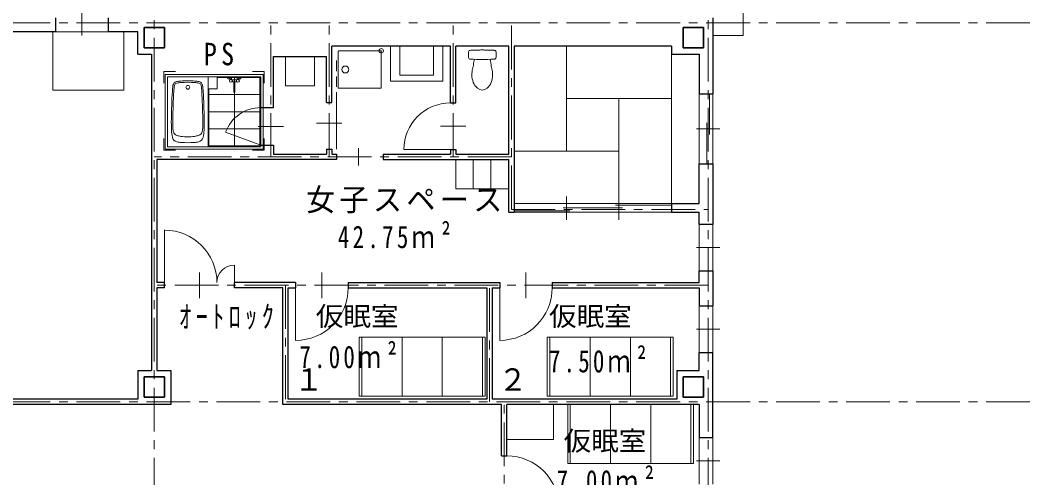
# Model space of a CAD drawing. Units: millimetres at full size; details may follow other scales. Extents: x -57346 to 60518, y -42813 to 41849.
# Drawn here: x 38676 to 56124, y -1742 to 6097 of the extents above; entities that cross this region are included whole.
import ezdxf
from ezdxf.enums import TextEntityAlignment as Align

# ---------------------------------------------------------------- set-up
doc = ezdxf.new("R2010")
doc.units = ezdxf.units.MM
doc.header["$LTSCALE"] = 150
doc.header["$PDMODE"] = 32
doc.header["$PDSIZE"] = 75
doc.linetypes.add('CHAIN1', pattern=[8, 5, -1, 1, -1])
doc.linetypes.add('DASHED1', pattern=[1.8, 1.2, -0.6])
for name, color, linetype, lineweight in [('1-1_極細線', 4, 'Continuous', 9), ('1-2_細線', 7, 'Continuous', 18), ('1-3_中線', 3, 'Continuous', 25), ('1-4_太線', 2, 'Continuous', 35), ('1-8_ﾊｯﾁﾝｸﾞ', 4, 'Continuous', 9), ('1-A_中芯線', 4, 'CHAIN1', 9), ('1-D_文字', 4, 'Continuous', 9), ('8-8', 4, 'Continuous', 9)]:
    doc.layers.add(name, color=color, linetype=linetype, lineweight=lineweight)
doc.styles.add('ＭＳ ゴシック', font='')
doc.styles.get('ＭＳ ゴシック').set_extended_font_data('MS Gothic')

# ---------------------------------------------------------------- blocks, each defined once
blk = doc.blocks.new('bed')
at = {"layer": '1-1_極細線'}
for p, q in [((-505, 1080), (-505, -1080)), ((505, 1080), (-505, 1080)), ((505, -1080), (505, 1080)), ((505, 1035), (-505, 1035)), ((505, 345), (-505, 345)), ((505, -345), (-505, -345)), ((-505, -1035), (505, -1035)), ((-505, -1080), (505, -1080))]:
    blk.add_line(p, q, dxfattribs=at)
blk = doc.blocks.new('UB1612')
at = {"layer": '8-8'}
for p, q in [((-693.3, 550.2), (986.7, 550.2)), ((-693.3, -729.8), (-693.3, 550.2)), ((986.7, 550.2), (986.7, -729.8)), ((46.7, 510.2), (46.7, -689.8)), ((385.2, 510.2), (385.2, 475.7)), ((385.2, 475.7), (425.2, 475.7)), ((425.2, 462.9), (425.2, 475.7)), ((446.2, 490.7), (446.2, 462.9)), ((536, 455.7), (455.3, 455.7)), ((536, 424.7), (455.3, 424.7)), ((487.7, 424.7), (487.7, 247.5)), ((495.7, 495.2), (495.7, -674.8)), ((566.2, 475.7), (566.2, 462.9)), ((566.2, 475.7), (606.2, 475.7)), ((606.2, 475.7), (606.2, 510.2)), ((59.7, 203.7), (931.7, 203.7)), ((931.7, -89.8), (59.7, -89.8)), ((986.7, -17.8), (946.7, -17.8)), ((59.7, -383.3), (931.7, -383.3)), ((946.7, -661.8), (345.3, -440.9)), ((946.7, -661.8), (986.7, -661.8)), ((986.7, -729.8), (-693.3, -729.8))]:
    blk.add_line(p, q, dxfattribs=at)
at = {"layer": '8-8', "linetype": 'CHAIN1'}
for p, q in [((1006.7, 600.2), (806.7, 600.2)), ((1006.7, 400.2), (1006.7, 600.2)), ((-713.3, -549.8), (-713.3, -749.8)), ((1006.7, -749.8), (1006.7, -549.8)), ((-713.3, -749.8), (-513.3, -749.8)), ((806.7, -749.8), (1006.7, -749.8))]:
    blk.add_line(p, q, dxfattribs=at)
blk.add_lwpolyline([(-513.3, 600.2), (-713.3, 600.2), (-713.3, 400.2)], dxfattribs=at)
at = {"layer": '8-8'}
for points in [[(-653.3, 510.2), (-653.3, -689.8), (946.7, -689.8), (946.7, 510.2)], [(931.7, 495.2), (931.7, -674.8), (59.7, -674.8), (59.7, 303.7), (202.2, 303.7), (202.2, 495.2)]]:
    blk.add_lwpolyline(points, close=True, dxfattribs=at)
for points in [[(406.2, 510.2), (406.2, 490.7), (446.2, 490.7)], [(503.7, 424.7), (503.7, 247.5), (487.7, 247.5)], [(545.2, 462.9), (545.2, 490.7), (585.2, 490.7), (585.2, 510.2)]]:
    blk.add_lwpolyline(points, dxfattribs=at)
for centre, radius in [((-303.3, 330.2), 32.5), ((435.7, 440.2), 25), ((555.7, 440.2), 25)]:
    blk.add_circle(centre, radius, dxfattribs=at)
for centre, radius, start, end in [((630, 191.5), 1200, 171.73219, 176.77816), ((-483.3, 353.2), 75, 101.91843, 171.73219), ((629.9, 190.9), 1175, 171.70415, 176.7876), ((-483.3, 353.2), 50, 101.91843, 171.70416), ((-395.6, -62.6), 500, 93.52513, 101.91843), ((-395.6, -62.6), 475, 93.52513, 101.91843), ((-303.3, -1559.8), 2000, 86.47487, 93.52513), ((-303.3, -1559.8), 1975, 86.47487, 93.52513), ((-211.1, -62.6), 475, 78.08157, 86.47487), ((-211.1, -62.6), 500, 78.08157, 86.47487), ((-123.3, 353.2), 50, 8.29585, 78.08157), ((-123.3, 353.2), 75, 8.26781, 78.08157), ((-1236.6, 190.9), 1175, 3.2124, 8.29585), ((-1236.6, 191.5), 1200, 3.22184, 8.26781), ((11412.9, -415.5), 12000, 176.77816, 179.0402), ((11412.9, -414.3), 11975, 176.7876, 179.04805), ((-12019.6, -414.3), 11975, 0.95195, 3.2124), ((-12019.6, -415.5), 12000, 0.9598, 3.22184), ((948.1, -658.8), 641, 90.12803, 160.12763), ((2414.2, -264.8), 3000, 179.0402, 182.72664), ((2414.2, -264.8), 2975, 179.04805, 181.68216), ((-3020.8, -264.8), 2975, 358.31784, 0.95195), ((-3020.8, -264.8), 3000, 357.27336, 0.9598), ((216.7, -369.4), 800, 182.72664, 191.48217), ((-59.8, -337.4), 500, 181.68216, 190.16332), ((-463.3, -409.8), 90, 190.16332, 253.56126), ((-347.3, -16.5), 500, 253.56126, 261.5712), ((-303.3, 280.2), 800, 261.5712, 278.4288), ((-259.4, -16.5), 500, 278.4288, 286.43874), ((-143.3, -409.8), 90, 286.43874, 349.83668), ((-546.9, -337.4), 500, 349.83668, 358.31784), ((-823.3, -369.4), 800, 348.51783, 357.27336), ((-469.3, -508.8), 100, 191.48217, 258.02793), ((-386.4, -117.5), 500, 258.02793, 266.82702), ((-303.3, 1380.2), 2000, 266.82702, 273.17298), ((-220.3, -117.5), 500, 273.17298, 281.97207), ((-137.3, -508.8), 100, 281.97207, 348.51783)]:
    blk.add_arc(centre, radius, start, end, dxfattribs=at)
blk = doc.blocks.new('tana')
at = {"layer": '1-8_ﾊｯﾁﾝｸﾞ'}
blk.add_lwpolyline([(-400, -300), (400, -300), (400, 300), (-400, 300)], close=True, dxfattribs=at)

msp = doc.modelspace()

# ---------------------------------------------------------------- linework, layer by layer
at = {"layer": '1-1_極細線'}
for p, q in [((39732.1, 6275), (39732.1, 5837.4)), ((43223.4, 5476.2), (43223.4, 4976.2)), ((43723.4, 5476.2), (43223.4, 5476.2)), ((43723.4, 4976.2), (43723.4, 5476.2)), ((43223.4, 4976.2), (43723.4, 4976.2)), ((42754.6, 4279.9), (43192.1, 4279.9)), ((43754.6, 4336.5), (44192.1, 4336.5)), ((46317.1, 4281.2), (45879.6, 4281.2)), ((44473.4, 3606.2), (44473.4, 3906.2)), ((45253.4, 3881.2), (46053.4, 3881.2)), ((46143.4, 3211.2), (46143.4, 3711.2)), ((46443.4, 3211.2), (46443.4, 3711.2)), ((46743.4, 3211.2), (46743.4, 3711.2)), ((46143.4, 3211.2), (47043.4, 3211.2)), ((41148.4, 2503.3), (41148.4, 1601.2)), ((41748.4, 1775), (41748.4, 1337.4)), ((42348.4, 1901.2), (42348.4, 1601.2)), ((43848.4, 1775), (43848.4, 1337.4)), ((47348.4, 1775), (47348.4, 1337.4)), ((43398.4, 609.1), (43398.4, 1511.2)), ((46898.4, 609.1), (46898.4, 1511.2))]:
    msp.add_line(p, q, dxfattribs=at)
for centre, radius, start, end in [((46053.4, 3881.2), 800, 90, 180), ((41148.4, 1601.2), 900, 0, 90), ((42348.4, 1601.2), 300, 90, 180), ((43398.4, 1511.2), 900, 270, 0), ((46898.4, 1511.2), 900, 270, 0), ((47018.4, -2268.8), 900, 0, 90)]:
    msp.add_arc(centre, radius, start, end, dxfattribs=at)
at = {"layer": '1-2_細線'}
for p, q in [((40453.4, 5898.7), (40182.1, 5898.7)), ((40453.4, 5898.7), (40453.4, 5298.7)), ((49843.4, 5518.7), (49843.4, 2956.2))]:
    msp.add_line(p, q, dxfattribs=at)
msp.add_lwpolyline([(50554.4, 5837.2), (51073.4, 5837.2), (51073.4, 23056.2)], dxfattribs=at)
msp.add_lwpolyline([(39232.1, 4898.7), (39232.1, 5898.7), (40453.4, 5898.7), (40453.4, 4898.7)], close=True, dxfattribs=at)
at = {"layer": '1-3_中線'}
for p, q in [((39282.1, 6137.2), (39282.1, 5898.7)), ((40182.1, 6137.2), (40182.1, 5898.7)), ((50554.4, 6137.2), (50554.4, 4837.4)), ((39282.1, 5898.7), (37856.4, 5898.7)), ((40690.9, 5898.7), (40182.1, 5898.7)), ((40690.9, 5518.7), (40690.9, 5898.7)), ((44018.4, 4686.5), (44018.4, 5656.2)), ((46053.4, 5656.2), (44018.4, 5656.2)), ((46053.4, 4681.2), (46053.4, 5656.2)), ((46143.4, 4681.2), (46143.4, 5656.2)), ((47053.4, 5656.2), (46143.4, 5656.2)), ((47143.4, 5656.2), (47143.4, 2806.2)), ((49843.4, 5656.2), (47143.4, 5656.2)), ((40690.9, 5518.7), (40928.4, 5518.7)), ((40928.4, 5518.7), (40928.4, 93.7)), ((43928.4, 4686.5), (43928.4, 5476.2)), ((50315.9, 5518.7), (50315.9, 4837.4)), ((50315.9, 4837.4), (50554.4, 4837.4)), ((42798.1, 4601.9), (43018.4, 4601.9)), ((43928.4, 4686.5), (44018.4, 4686.5)), ((46053.4, 4681.2), (46143.4, 4681.2)), ((42798.1, 3957.9), (43018.4, 3957.9)), ((43928.4, 3886.5), (43928.4, 3801.2)), ((43928.4, 3886.5), (44018.4, 3886.5)), ((44018.4, 3886.5), (44018.4, 3801.2)), ((46053.4, 3881.2), (46053.4, 3801.2)), ((46053.4, 3881.2), (46143.4, 3881.2)), ((46143.4, 3881.2), (46143.4, 3801.2)), ((44098.4, 3711.2), (41018.4, 3711.2)), ((41018.4, 3711.2), (41018.4, 1601.2)), ((44898.4, 3801.2), (44898.4, 3711.2)), ((44898.4, 3801.2), (46053.4, 3801.2)), ((44898.4, 3711.2), (47053.4, 3711.2)), ((47053.4, 2806.2), (47053.4, 3711.2)), ((50315.9, 2956.2), (50315.9, 3637.4)), ((50315.9, 3637.4), (50554.4, 3637.4)), ((50554.4, 3637.4), (50554.4, 2603.7)), ((47053.4, 2806.2), (47143.4, 2806.2)), ((49843.4, 2956.2), (50315.9, 2956.2)), ((50315.9, 2603.7), (50315.9, 2806.2)), ((50315.9, 2603.7), (50554.4, 2603.7)), ((50315.9, 1803.7), (50554.4, 1803.7)), ((50315.9, 1601.2), (50315.9, 1803.7)), ((50554.4, 1803.7), (50554.4, 1202.4)), ((43398.4, 1601.2), (42348.4, 1601.2)), ((42348.4, 1511.2), (42348.4, 1601.2)), ((43398.4, 1601.2), (43398.4, 1511.2)), ((44298.4, 1601.2), (46898.4, 1601.2)), ((44298.4, 1601.2), (44298.4, 1511.2)), ((46898.4, 1601.2), (46898.4, 1511.2)), ((47798.4, 1601.2), (47798.4, 1511.2)), ((47798.4, 1601.2), (50315.9, 1601.2)), ((43178.4, 1511.2), (42348.4, 1511.2)), ((43178.4, -488.8), (43178.4, 1511.2)), ((43268.4, -398.8), (43268.4, 1511.2)), ((43268.4, 1511.2), (43398.4, 1511.2)), ((44298.4, 1511.2), (46678.4, 1511.2)), ((46768.4, 1511.2), (46898.4, 1511.2)), ((46768.4, 1511.2), (46768.4, -398.8)), ((47798.4, 1511.2), (50315.9, 1511.2)), ((50315.9, 93.7), (50315.9, 402.4)), ((50315.9, 402.4), (50554.4, 402.4)), ((50554.4, -1056.3), (50554.4, 402.4)), ((40690.9, 93.7), (40928.4, 93.7)), ((41018.4, 93.7), (41255.9, 93.7)), ((49935.9, 93.7), (50315.9, 93.7)), ((49935.9, 93.7), (49935.9, -398.8)), ((46928.4, -488.8), (43178.4, -488.8)), ((49935.9, -398.8), (46768.4, -398.8)), ((46928.4, -1368.8), (46928.4, -488.8)), ((50315.9, -488.8), (47018.4, -488.8)), ((47018.4, -1368.8), (47018.4, -488.8)), ((46928.4, -1368.8), (47018.4, -1368.8))]:
    msp.add_line(p, q, dxfattribs=at)
at = {"layer": '1-3_中線', "color": 4, "linetype": 'DASHED1', "lineweight": 9}
msp.add_line((44098.4, 4686.5), (44098.4, 5486.5), dxfattribs=at)
at = {"layer": '1-3_中線', "color": 4, "lineweight": 9}
msp.add_line((44098.4, 3886.5), (44098.4, 4686.5), dxfattribs=at)
at = {"layer": '1-3_中線'}
for points in [[(46143.4, 3801.2), (47053.4, 3801.2), (47053.4, 5656.2)], [(49843.4, 5656.2), (49843.4, 5518.7), (50315.9, 5518.7)], [(43018.4, 4601.9), (43018.4, 5476.2), (43928.4, 5476.2)], [(43018.4, 3957.9), (43018.4, 3801.2), (43928.4, 3801.2)], [(44018.4, 3801.2), (44098.4, 3801.2), (44098.4, 3711.2)], [(49843.4, 2956.2), (49843.4, 2806.2), (50315.9, 2806.2)], [(41148.4, 1511.2), (41148.4, 1601.2), (41018.4, 1601.2)], [(41148.4, 1511.2), (41018.4, 1511.2), (41018.4, 93.7)], [(46678.4, 1511.2), (46678.4, -398.8), (43268.4, -398.8)], [(50315.9, 1511.2), (50315.9, 1202.4), (50554.4, 1202.4)], [(40690.9, 93.7), (40690.9, -398.8), (37704.6, -398.8)], [(41255.9, 93.7), (41255.9, -488.8), (37704.6, -488.8)], [(50315.9, -488.8), (50315.9, -1056.3), (50554.4, -1056.3)]]:
    msp.add_lwpolyline(points, dxfattribs=at)
at = {"layer": '1-4_太線'}
for p, q in [((40798.4, 5626.2), (40798.4, 5976.2)), ((41148.4, 5976.2), (40798.4, 5976.2)), ((41148.4, 5626.2), (41148.4, 5976.2)), ((50043.4, 5626.2), (50043.4, 5976.2)), ((50393.4, 5976.2), (50043.4, 5976.2)), ((50393.4, 5976.2), (50393.4, 5626.2)), ((40798.4, 5626.2), (41148.4, 5626.2)), ((50043.4, 5626.2), (50393.4, 5626.2)), ((40798.4, -13.8), (41148.4, -13.8)), ((40798.4, -13.8), (40798.4, -363.8)), ((41148.4, -13.8), (41148.4, -363.8)), ((50043.4, -363.8), (50043.4, -13.8)), ((40798.4, -363.8), (41148.4, -363.8)), ((50043.4, -363.8), (50393.4, -363.8))]:
    msp.add_line(p, q, dxfattribs=at)
msp.add_lwpolyline([(50043.4, -13.8), (50393.4, -13.8), (50393.4, -363.8)], dxfattribs=at)
at = {"layer": '1-8_ﾊｯﾁﾝｸﾞ', "color": 7, "lineweight": 18}
for p, q in [((45023.4, 5056.2), (45023.4, 5656.2)), ((45185.9, 5156.2), (45185.9, 5656.2)), ((45760.9, 5656.2), (45760.9, 5156.2)), ((45923.4, 5656.2), (45923.4, 5056.2)), ((46402, 5583.3), (46393.7, 5582.7)), ((46803.1, 5582.7), (46794.8, 5583.3)), ((44127.3, 4944.1), (44127.3, 5564.1)), ((44857.3, 5574.1), (44137.3, 5574.1)), ((44867.3, 4944.1), (44867.3, 5564.1)), ((46393.7, 5431.6), (46402, 5431)), ((46459.6, 5407.6), (46460, 5408.9)), ((46460, 5408.9), (46460.3, 5410.2)), ((46460.3, 5410.2), (46460.7, 5411.6)), ((46460.7, 5411.6), (46461, 5413)), ((46461, 5413), (46461.4, 5414.4)), ((46461.4, 5414.4), (46461.7, 5415.8)), ((46461.7, 5415.8), (46462, 5417.1)), ((46462, 5417.1), (46463.6, 5424.2)), ((46463.6, 5424.2), (46464.4, 5428.4)), ((46733.2, 5424.2), (46732.4, 5428.4)), ((46734.7, 5417.1), (46733.2, 5424.2)), ((46735.1, 5415.8), (46734.7, 5417.1)), ((46735.4, 5414.4), (46735.1, 5415.8)), ((46735.8, 5413), (46735.4, 5414.4)), ((46736.1, 5411.6), (46735.8, 5413)), ((46736.5, 5410.2), (46736.1, 5411.6)), ((46736.8, 5408.9), (46736.5, 5410.2)), ((46737.2, 5407.6), (46736.8, 5408.9)), ((46794.8, 5431), (46803.1, 5431.6)), ((46835.6, 5518.7), (46835.1, 5555.1)), ((46446.5, 5317.2), (46446.7, 5327.6)), ((46446.5, 5315.3), (46446.5, 5317.2)), ((46446.7, 5327.6), (46447.1, 5337.3)), ((46447.1, 5337.3), (46447.9, 5347.8)), ((46447.9, 5347.8), (46449.3, 5359.3)), ((46449.3, 5359.3), (46451, 5370.7)), ((46451, 5370.7), (46453, 5381)), ((46453, 5381), (46455.2, 5390.5)), ((46455.2, 5390.5), (46458.2, 5402.4)), ((46458.2, 5402.4), (46458.5, 5403.2)), ((46458.5, 5403.2), (46458.7, 5404.2)), ((46458.7, 5404.2), (46459, 5405.2)), ((46459, 5405.2), (46459.3, 5406.4)), ((46459.3, 5406.4), (46459.6, 5407.6)), ((46737.5, 5406.4), (46737.2, 5407.6)), ((46737.8, 5405.2), (46737.5, 5406.4)), ((46738.1, 5404.2), (46737.8, 5405.2)), ((46738.3, 5403.2), (46738.1, 5404.2)), ((46738.5, 5402.4), (46738.3, 5403.2)), ((46741.6, 5390.5), (46738.5, 5402.4)), ((46743.8, 5381), (46741.6, 5390.5)), ((46745.8, 5370.7), (46743.8, 5381)), ((46747.5, 5359.3), (46745.8, 5370.7)), ((46748.9, 5347.8), (46747.5, 5359.3)), ((46749.7, 5337.3), (46748.9, 5347.8)), ((46750.1, 5327.6), (46749.7, 5337.3)), ((46750.2, 5317.2), (46750.1, 5327.6)), ((46750.3, 5315.3), (46750.2, 5317.2)), ((46750.4, 5316.7), (46750.2, 5317.2)), ((45760.9, 5156.2), (45185.9, 5156.2)), ((44857.3, 4934.1), (44137.3, 4934.1)), ((45023.4, 5056.2), (45923.4, 5056.2))]:
    msp.add_line(p, q, dxfattribs=at)
at = {"layer": '1-8_ﾊｯﾁﾝｸﾞ'}
for p, q in [((48043.4, 5656.2), (48043.4, 3856.2)), ((48043.4, 4756.2), (49843.4, 4756.2)), ((48943.4, 4756.2), (48943.4, 2956.2)), ((48943.4, 3856.2), (47143.4, 3856.2)), ((49843.4, 2956.2), (47143.4, 2956.2)), ((49843.4, 2806.2), (47143.4, 2806.2)), ((49002.4, 2881.2), (47984.3, 2881.2))]:
    msp.add_line(p, q, dxfattribs=at)
at = {"layer": '1-8_ﾊｯﾁﾝｸﾞ', "color": 7, "lineweight": 18}
msp.add_lwpolyline([(46835.7, 5473.4), (46835.8, 5486.6), (46835.6, 5518.7)], dxfattribs=at)
for centre, major_axis, start_param, end_param in [((46598.4, 1588.1), (0, -4000.1), 3.1515931, 3.1907208), ((46598.4, 5341.2), (0, -250), 3.1940359, 3.3022391), ((46598.4, 5341.2), (0, -250), 3.1415927, 3.1940359), ((46598.4, 5341.2), (0, -250), 3.0891492, 3.1415927), ((46598.4, 5341.2), (0, -250), 2.9809534, 3.0891492), ((46598.4, 1588.1), (0, -4000.1), 3.0924643, 3.1317813), ((44137.3, 5564.1), (-10, 0), 4.7122473, 6.283295), ((44857.3, 5564.1), (-10, 0), 3.1414837, 4.7124982), ((46391.2, 5553.1), (0, -29.6), 3.7182317, 4.6463756), ((46391.2, 5461.2), (0, -29.6), 4.7784021, 5.706546), ((50624.5, 5507.1), (0, -4263.1), 4.7011491, 4.7236286), ((46399.1, 5523.2), (0, -59.8), 3.2331734, 3.5555139), ((46399.1, 5491.1), (0, -59.8), 5.8692638, 6.1916043), ((46598.4, 9426.2), (0, -4000.1), 6.2340569, 6.3323134), ((46797.7, 5523.2), (0, -59.8), 2.7276711, 3.0500116), ((46797.7, 5491.1), (0, -59.8), 0.0915808, 0.4139213), ((46805.6, 5553.1), (0, -29.6), 1.6368094, 2.5649533), ((46805.6, 5461.2), (0, -29.6), 0.5766391, 1.504783), ((46553.3, 5477.9), (0, -282.5), 1.5047952, 1.5550911), ((46885.7, 5162.2), (0, -464.8), 4.4879644, 4.7123472), ((47073.1, 5119.5), (0, -657), 4.4067223, 4.4880059), ((46123.7, 5119.5), (0, -657), 1.7951791, 1.8757506), ((46311.1, 5162.2), (0, -464.8), 1.5708379, 1.7952206), ((46780.9, 5162.2), (0, -360), 4.7122817, 5.083346), ((46415.9, 5162.2), (0, -360), 1.199839, 1.5709034), ((44137.3, 4944.1), (-10, 0), 6.2830759, 7.8541236), ((44857.3, 4944.1), (-10, 0), 1.5706525, 3.1417045), ((46678.4, 5122.3), (0, -250), 5.083346, 5.56822), ((46598.4, 5030.2), (0, -128), 5.56822, 6.9981503), ((46518.4, 5122.3), (0, -250), 0.714965, 1.199839)]:
    msp.add_ellipse(centre, major_axis=major_axis, ratio=0.9999, start_param=start_param, end_param=end_param, dxfattribs=at)
for centre, major_axis in [((44867.3, 5574.1), (-2, 0)), ((44250.3, 5254.1), (-59.5, 0))]:
    msp.add_ellipse(centre, major_axis=major_axis, ratio=0.9999, dxfattribs=at)
at = {"layer": '1-8_ﾊｯﾁﾝｸﾞ', "color": 7}
msp.add_point((44867.3, 5574.1), dxfattribs=at)
at = {"layer": '1-A_中芯線'}
for p, q in [((40973.4, 24998.3), (40973.4, -24360.1)), ((50473.4, 24998.3), (50473.4, -24360.1)), ((7240.6, 6056.2), (56123.9, 6056.2)), ((42973.4, 3756.2), (42973.4, 6056.2)), ((43973.4, 3756.2), (43973.4, 6056.2)), ((46098.4, 3756.2), (46098.4, 6056.2)), ((47098.4, 2856.2), (47098.4, 6056.2)), ((47098.4, 3756.2), (40973.4, 3756.2)), ((47098.4, 2856.2), (50473.4, 2856.2)), ((50473.4, 1556.2), (40973.4, 1556.2)), ((43223.4, 1556.2), (43223.4, -443.8)), ((46723.4, -443.8), (46723.4, 1556.2)), ((7240.6, -443.8), (56123.9, -443.8)), ((46973.4, -14743.8), (46973.4, -443.8))]:
    msp.add_line(p, q, dxfattribs=at)
at = {"layer": '1-D_文字'}
for p, q in [((50315.9, 3637.4), (50315.9, 4837.4)), ((50498.4, 4137.4), (50498.4, 4837.4)), ((50554.4, 4837.4), (50554.4, 3637.4)), ((50273.4, 4237.4), (50673.4, 4237.4)), ((50448.4, 4337.4), (50448.4, 3637.4)), ((48043.4, 3076.2), (48043.4, 2676.2)), ((48943.4, 3076.2), (48943.4, 2676.2)), ((48102.4, 2831.2), (47143.4, 2831.2)), ((48884.3, 2931.2), (49843.4, 2931.2)), ((50315.9, 2603.7), (50315.9, 1803.7)), ((50554.4, 2603.7), (50554.4, 1803.7)), ((50673.4, 2203.7), (50273.4, 2203.7)), ((50315.9, 1202.4), (50315.9, 402.4)), ((50554.4, 1202.4), (50554.4, 402.4)), ((50673.4, 802.4), (50273.4, 802.4)), ((50315.9, -1856.3), (50315.9, -1056.3)), ((50554.4, -1856.3), (50554.4, -1056.3)), ((50673.4, -1456.3), (50273.4, -1456.3))]:
    msp.add_line(p, q, dxfattribs=at)

# ---------------------------------------------------------------- block references
at = {"layer": '1-1_極細線', "rotation": 90}
for p in [(45568.4, 161.2), (48793.4, 161.2), (49143.4, -993.8)]:
    msp.add_blockref('bed', p, dxfattribs=at)
at = {"layer": '1-8_ﾊｯﾁﾝｸﾞ'}
for name, p in [('UB1612', (41851.6, 4619.7)), ('tana', (47418.4, -788.8))]:
    msp.add_blockref(name, p, dxfattribs=at)

# ---------------------------------------------------------------- texts
at = {"layer": '1-D_文字', "color": 7, "style": 'ＭＳ ゴシック'}
for s, height, width, p in [('仮眠室', 329.9, 1.05, (43743.8, 760.4)), ('仮眠室', 329.9, 1.05, (47743.8, 760.4)), ('１', 384.9, 0.95, (43373.4, -368.8)), ('２', 384.9, 0.95, (46873.4, -368.8)), ('仮眠室', 329.9, 1.05, (47993.8, -1376.2))]:
    msp.add_text(s, height=height, dxfattribs=dict(at, width=width)).set_placement(p, align=Align.BOTTOM_LEFT)
at = {"layer": '1-D_文字', "color": 7, "char_height": 384.9, "attachment_point": 7, "style": 'ＭＳ ゴシック'}
for s, insert in [('\\T1.33;\\W0.85;PS', (41824.1, 5320.3)), ('\\T1.15;\\W0.95;女子スペース', (43576, 2787.4)), ('\\T1.29;\\W0.75;42.75ｍ²', (44121.5, 2186)), ('\\T1.35;\\W0.8;ｵｰﾄﾛｯｸ', (41397.1, 797.3)), ('\\T1.28;\\W0.75;7.00ｍ²', (43462.1, 128.9)), ('\\T1.28;\\W0.75;7.50ｍ²', (47742.4, 56.6)), ('\\T1.28;\\W0.75;7.00ｍ²', (47874, -2001.1))]:
    msp.add_mtext(s, dxfattribs=dict(at, insert=insert))

doc.saveas('drawing.dxf')
